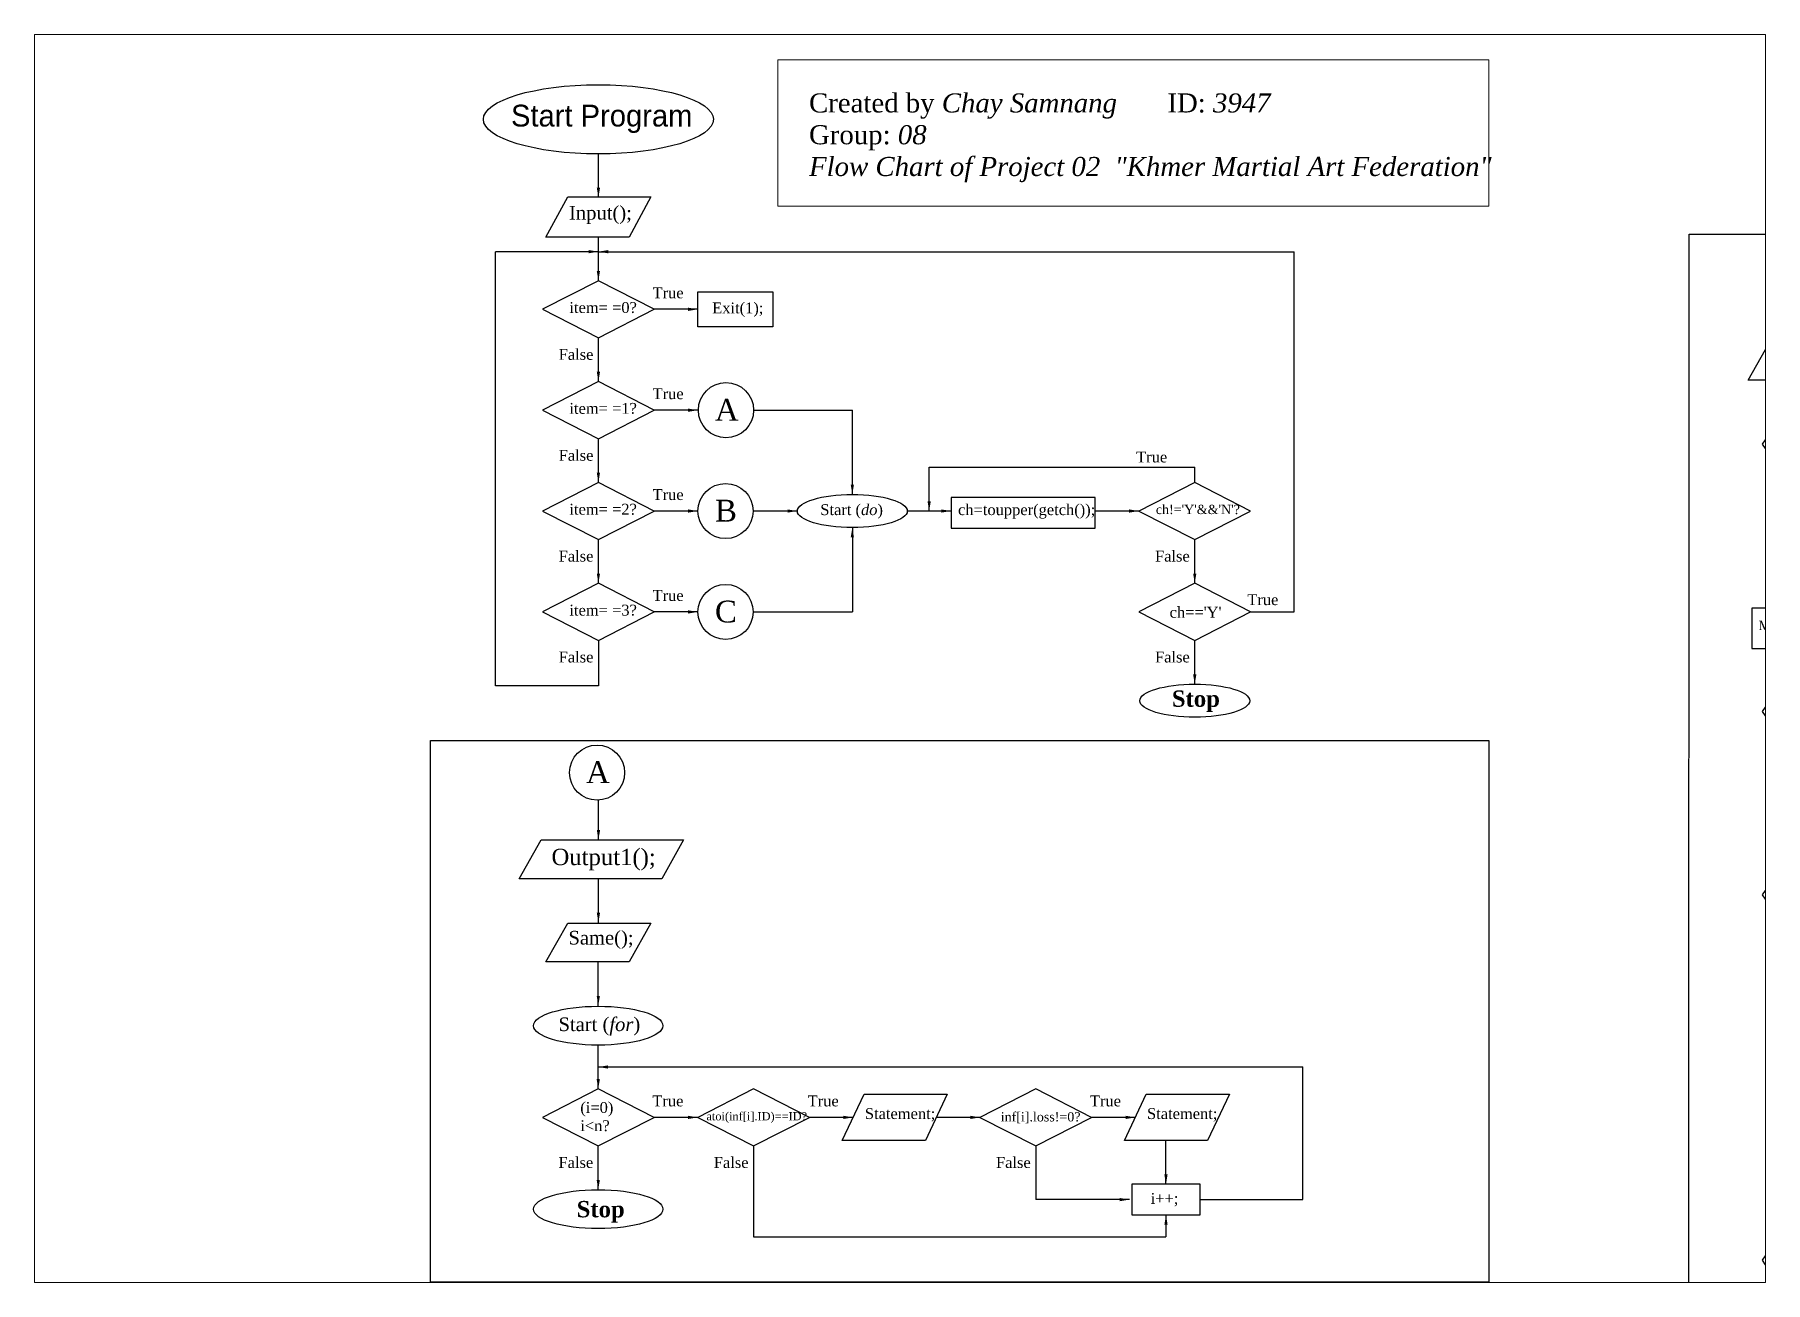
# Paper-space layout 'Layout2' of a CAD drawing. Header units: inches. Extents: x 1.1 to 9.91, y 0.79 to 7.14.
# The model-space entities are those that its viewports show. They can reach past a viewport. Long polylines and large blocks are cut down to what shows.
import ezdxf

# ---------------------------------------------------------------- set-up
doc = ezdxf.new("R2010")
doc.units = ezdxf.units.IN
doc.header["$LTSCALE"] = 10
doc.header["$MEASUREMENT"] = 0
doc.linetypes.add('ACAD_ISO02W100', pattern=[15, 12, -3])
doc.dimstyles.get("Standard").update_dxf_attribs({"dimtxt": 0.18, "dimasz": 18, "dimexe": 0.18, "dimexo": 0.0625, "dimgap": 0.09, "dimtad": 0, "dimtih": 1, "dimtoh": 1, "dimdec": 4, "dimzin": 0, "dimdsep": 46, "dimtxsty": 'Standard', "dimcen": 0.09, "dimadec": 0, "dimazin": 0, "dimtfac": 1, "dimtdec": 4, "dimtofl": 0, "dimtmove": 0, "dimatfit": 3, "dimfxl": 0, "dimtolj": 1, "dimtzin": 0, "dimarcsym": 0})

msp = doc.modelspace()

# ---------------------------------------------------------------- linework, layer by layer
for p, q in [((275.3, 1803.3), (275.3, 2600)), ((1741.7, 1938.8), (1741.7, 2600)), ((749.3, 2309.1), (930.5, 2309.1)), ((1071.5, 2204.2), (1559, 2204.2)), ((1559, 2176.4), (1559, 2204.2)), ((749.3, 1938.8), (930.5, 1938.8)), ((1661.4, 1938.8), (1741.7, 1938.8)), ((464.4, 1886.4), (464.4, 1803.3)), ((464.4, 1803.3), (275.3, 1803.3)), ((1757.5, 860.2), (1757.5, 1103.6)), ((749.2, 958.6), (749.2, 791.9)), ((1267.2, 958.6), (1267.2, 860.2)), ((1569, 860.2), (1757.5, 860.2)), ((749.2, 791.9), (1506.2, 791.9))]:
    msp.add_line(p, q)
at = {"lineweight": 20}
msp.add_lwpolyline([(793.5, 2952), (2098.5, 2952), (2098.5, 2683.5), (793.5, 2683.5)], close=True, dxfattribs=at)
for points in [[(408.1, 2700.7), (560.7, 2700.7), (520.7, 2626.9), (368.1, 2626.9)], [(566.9, 2494.2), (464.4, 2546.6), (362, 2494.2), (464.4, 2441.8)], [(647.1, 2526.5), (784.8, 2526.5), (784.8, 2461.8), (647.1, 2461.8)], [(2614.7, 2435.2), (2876.3, 2435.2), (2836.3, 2363.9), (2574.7, 2363.9)], [(566.9, 2309.1), (464.4, 2361.5), (362, 2309.1), (464.4, 2256.6)], [(566.9, 2124), (464.4, 2176.4), (362, 2124), (464.4, 2071.5)], [(1661.4, 2124), (1559, 2176.4), (1456.6, 2124), (1559, 2071.5)], [(1111.7, 2092.7), (1376.3, 2092.7), (1376.3, 2148.9), (1111.7, 2148.9)], [(2822.2, 2078.6), (2719.8, 2131), (2617.3, 2078.6), (2719.8, 2026.1)], [(566.9, 1938.8), (464.4, 1991.3), (362, 1938.8), (464.4, 1886.4)], [(1661.4, 1938.8), (1559, 1991.3), (1456.6, 1938.8), (1559, 1886.4)], [(2581.7, 1871.8), (2857.8, 1871.8), (2857.8, 1945.9), (2581.7, 1945.9)], [(2822.1, 1587.9), (2719.7, 1640.3), (2617.3, 1587.9), (2719.7, 1535.4)], [(359.1, 1520.3), (620.7, 1520.3), (580.7, 1449), (319.1, 1449)], [(408, 1367.7), (560.6, 1367.7), (520.6, 1296.4), (368, 1296.4)], [(2822.1, 1251.1), (2719.7, 1303.5), (2617.2, 1251.1), (2719.7, 1198.7)], [(566.5, 1011.1), (464.1, 1063.5), (361.7, 1011.1), (464.1, 958.6)], [(851.6, 1011.1), (749.2, 1063.5), (646.8, 1011.1), (749.2, 958.6)], [(951.9, 1053.6), (1104.5, 1053.6), (1064.5, 968.5), (911.9, 968.5)], [(1369.6, 1011.1), (1267.2, 1063.5), (1164.8, 1011.1), (1267.2, 958.6)], [(1469.9, 1053.6), (1622.5, 1053.6), (1582.5, 968.5), (1429.9, 968.5)], [(2822.1, 1007.1), (2719.7, 1059.5), (2617.2, 1007.1), (2719.7, 954.7)], [(1443.4, 832.1), (1569, 832.1), (1569, 888.3), (1443.4, 888.3)]]:
    msp.add_lwpolyline(points, close=True)
at = {"linetype": 'ACAD_ISO02W100'}
for points in [[(2466.2, 2632), (5831.5, 2632), (5831.5, 271.5), (2466, 271.5)], [(156.5, 1703), (2099, 1703), (2099, 708.5), (156.5, 708.5)]]:
    msp.add_lwpolyline(points, close=True, dxfattribs=at)
for centre in [(698.6, 2309.1), (697.8, 2124), (697.8, 1938.8), (462, 1643.9)]:
    msp.add_circle(centre, 50.6)
for centre, major_axis in [((464.4, 2842.9), (-211.1, 0)), ((2719.8, 2246.9), (-118.7, 0)), ((930.5, 2124), (-100.9, 0)), ((1559, 1775.8), (-100.9, 0)), ((2719.7, 1756.2), (-118.7, 0)), ((2719.7, 1419.5), (-118.7, 0)), ((464.1, 1179.4), (-118.7, 0)), ((464.1, 842.7), (-118.7, 0)), ((2719.7, 748.8), (-118.7, 0))]:
    msp.add_ellipse(centre, major_axis=major_axis, ratio=0.300462)

# ---------------------------------------------------------------- texts
at = {"attachment_point": 1}
for s, insert, char_height, width in [('{\\fRomantic|b0|i0|c2|p2;Created by \\fRomantic|b0|i1|c2|p2;Chay Samnang       \\fRomantic|b0|i0|c2|p2;ID: \\fRomantic|b0|i1|c2|p2;3947\\P\\fRomantic|b0|i0|c2|p2;Group:\\fRomantic|b0|i1|c2|p2; 08\\PFlow Chart of Project 02  "Khmer Martial Art Federation"}', (851, 2890.5), 35, 1473), ('{\\fSuperFrench|b0|i0|c2|p2;Start Program}', (304, 2869.7), 40, 355.657), ('{\\fRomantic|b0|i0|c2|p2;Input();}', (410.5, 2683.9), 25, 116.16), ('{\\fRomantic|b0|i0|c2|p2;True}', (563.8, 2534.4), 20, 126.404), ('{\\fRomantic|b0|i0|c2|p2;item= =0?}', (411.2, 2507.5), 20, 126.404), ('{\\fRomantic|b0|i0|c2|p2;Exit(1);}', (673.3, 2506.8), 20, 116.16), ('{\\fRomantic|b0|i0|c2|p2;False}', (391.5, 2421.5), 20, 126.404), ('{\\fRomantic|b0|i0|c2|p2;item= =1?}', (411.2, 2322.4), 20, 126.404), ('{\\fRomantic|b0|i0|c2|p2;True}', (563.8, 2349.3), 20, 126.404), ('{\\fRomantic|b0|i0|c2|p2;A}', (678.3, 2329.8), 40, 116.16), ('{\\fRomantic|b0|i0|c2|p2;False}', (391.5, 2236.3), 20, 126.404), ('{\\fRomantic|b0|i0|c2|p2;True}', (1451.4, 2233.2), 20, 126.404), ('{\\fRomantic|b0|i0|c2|p2;True}', (563.8, 2164.2), 20, 126.404), ('{\\fRomantic|b0|i0|c2|p2;item= =2?}', (411.2, 2137.3), 20, 126.404), ('{\\fRomantic|b0|i0|c2|p2;B}', (678.3, 2144.7), 40, 116.16), ('{\\fRomantic|b0|i0|c2|p2;Start (\\fRomantic|b0|i1|c2|p2;do\\fRomantic|b0|i0|c2|p2;)}', (871.7, 2136.5), 20, 159.732), ('{\\fRomantic|b0|i0|c2|p2;ch=toupper(getch());}', (1124.5, 2136.5), 20, 159.732), ("{\\fRomantic|b0|i0|c2|p2;ch!='Y'&&'N'?}", (1487.6, 2135.4), 17, 126.404), ('{\\fRomantic|b0|i0|c2|p2;False}', (391.5, 2051.2), 20, 126.404), ('{\\fRomantic|b0|i0|c2|p2;False}', (1486.1, 2051.2), 20, 126.404), ('{\\fRomantic|b0|i0|c2|p2;True}', (563.8, 1979), 20, 126.404), ('{\\fRomantic|b0|i0|c2|p2;True}', (1655.5, 1971.3), 20, 126.404), ('{\\fRomantic|b0|i0|c2|p2;item= =3?}', (411.2, 1952.1), 20, 126.404), ('{\\fRomantic|b0|i0|c2|p2;C}', (678.3, 1959.5), 40, 116.16), ("{\\fRomantic|b0|i0|c2|p2;ch=='Y'}", (1512.8, 1948.2), 20, 126.404), ('{\\fRomantic|b0|i0|c2|p2;MAXLOSS=LPercent[0];}', (2594, 1922.6), 17, 214.85), ('{\\fRomantic|b0|i0|c2|p2;False}', (391.5, 1866.1), 20, 126.404), ('{\\fRomantic|b0|i0|c2|p2;False}', (1486.1, 1866.1), 20, 126.404), ('{\\fRomantic|b0|i0|c2|p2;False}', (1486.1, 1866.1), 20, 126.404), ('{\\fRomantic|b1|i0|c2|p2;Stop}', (1517, 1794.7), 30, 85.09), ('{\\fRomantic|b0|i0|c2|p2;A}', (441.7, 1664.6), 40, 116.16), ('{\\fRomantic|b0|i0|c2|p2;Output1();}', (378.3, 1504.1), 30, 355.657), ('{\\fRomantic|b0|i0|c2|p2;Same();}', (409.4, 1353.4), 25, 116.16), ('{\\fRomantic|b0|i0|c2|p2;Start (\\fRomantic|b0|i1|c2|p2;for\\fRomantic|b0|i0|c2|p2;)}', (391.2, 1194.5), 25, 214.85), ('{\\fRomantic|b0|i0|c2|p2;True}', (563.4, 1051.3), 20, 126.404), ('{\\fRomantic|b0|i0|c2|p2;True}', (848.5, 1051.3), 20, 126.404), ('{\\fRomantic|b0|i0|c2|p2;True}', (1366.5, 1051.3), 20, 126.404), ('{\\fRomantic|b0|i0|c2|p2;(i=0)\\Pi<n?}', (431.2, 1039.2), 20, 126.404), ('{\\fRomantic|b0|i0|c2|p2;atoi(inf[i].ID)==ID?}', (662.7, 1020.7), 15, 126.404), ('{\\fRomantic|b0|i0|c2|p2;Statement;}', (953.5, 1028.1), 20, 126.404), ('{\\fRomantic|b0|i0|c2|p2;inf[i].loss!=0?}', (1202.9, 1020.7), 17, 126.404), ('{\\fRomantic|b0|i0|c2|p2;Statement;}', (1471.4, 1028.1), 20, 126.404), ('{\\fRomantic|b0|i0|c2|p2;False}', (391.1, 938.3), 20, 126.404), ('{\\fRomantic|b0|i0|c2|p2;False}', (676.2, 938.3), 20, 126.404), ('{\\fRomantic|b0|i0|c2|p2;False}', (1194.2, 938.3), 20, 126.404), ('{\\fRomantic|b1|i0|c2|p2;Stop}', (424.5, 857.7), 30, 214.85), ('{\\fRomantic|b0|i0|c2|p2;i++;}', (1478.1, 872.4), 20, 126.404)]:
    msp.add_mtext(s, dxfattribs=dict(at, insert=insert, char_height=char_height, width=width))

# ---------------------------------------------------------------- leaders
for points in [[(464.4, 2699.2), (464.4, 2779.5)], [(464.4, 2546.6), (464.4, 2626.9)], [(464.4, 2600), (275.3, 2600)], [(464.4, 2600), (1741.7, 2600)], [(647.1, 2494.2), (566.9, 2494.2)], [(464.4, 2361.5), (464.4, 2441.8)], [(647.1, 2309.1), (566.9, 2309.1)], [(930.5, 2154.3), (930.5, 2309.1)], [(464.4, 2176.4), (464.4, 2256.6)], [(1071.5, 2124), (1071.5, 2204.2)], [(647.1, 2124), (566.9, 2124)], [(829.6, 2124), (749.3, 2124)], [(1111.7, 2124), (1031.4, 2124)], [(1456.6, 2124), (1376.3, 2124)], [(464.4, 1991.3), (464.4, 2071.5)], [(930.5, 2093.6), (930.5, 1938.8)], [(1559, 1991.3), (1559, 2071.5)], [(647.1, 1938.8), (566.9, 1938.8)], [(1559, 1806.1), (1559, 1886.4)], [(1559, 1806.1), (1559, 1886.4)], [(464.4, 1520.3), (464.8, 1593.3)], [(464.4, 1368.7), (464.4, 1449)], [(464.2, 1216.1), (464.2, 1296.4)], [(464.1, 1063.5), (464.1, 1143.8)], [(464.1, 1103.6), (1757.5, 1103.6)], [(646.8, 1011.1), (566.5, 1011.1)], [(931.9, 1011.1), (851.6, 1011.1)], [(1164.8, 1011.1), (1084.5, 1011.1)], [(1449.9, 1011.1), (1369.6, 1011.1)], [(464.1, 878.4), (464.1, 958.6)], [(1506.2, 888.3), (1506.2, 968.5)], [(1439.2, 860.2), (1267.2, 860.2)], [(1506.2, 832.1), (1506.2, 791.9)]]:
    msp.add_leader(points, dimstyle='Standard', override={"dimgap": 0.09, "dimtad": 0})

psp = doc.layouts.new('Layout2')

# ---------------------------------------------------------------- viewports
at = {"layer": '0'}
psp.add_viewport(center=(5.5054, 3.9688), size=(8.8087, 6.35), view_center_point=(1017.9717, 1853.345), view_height=2290.10857, dxfattribs=at)

doc.saveas('drawing.dxf')
